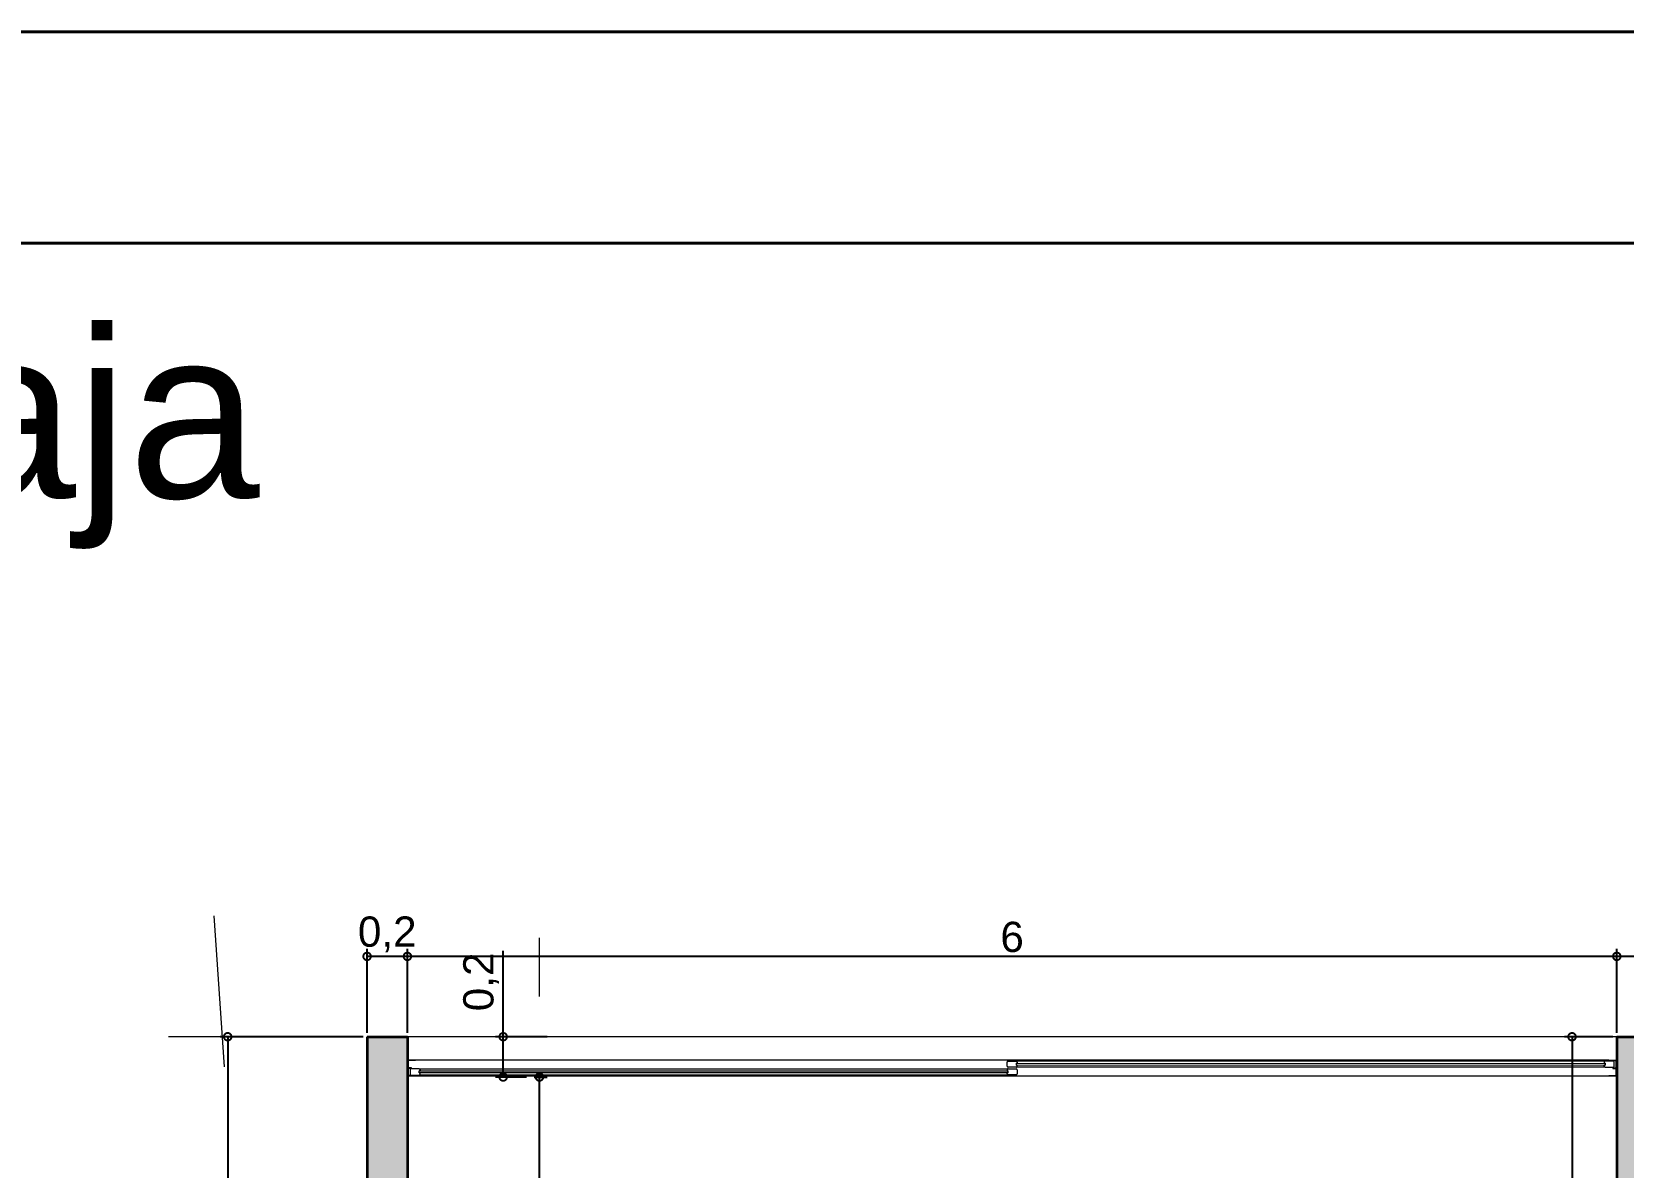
# Model space of a CAD drawing. Header units: millimetres. Extents: x 110427 to 125914, y 76277 to 76441.
# Drawn here: x 114083.5 to 114091.39, y 76344.5 to 76350.13 of the extents above; entities that cross this region are included whole.
import ezdxf

# ---------------------------------------------------------------- set-up
doc = ezdxf.new("R2010")
doc.units = ezdxf.units.MM
doc.linetypes.add('JIS_02_0.7', pattern=[1.35, 0.75, -0.6])
for name, color, linetype, lineweight in [('02_CIVIL_EXIST', 250, 'Continuous', 30), ('04_CIVIL A CONSTRUIR', 250, 'Continuous', 35), ('06_CIVIL VISTAS GRUESA', 244, 'Continuous', 13), ('07_CIVIL VISTAS MEDIA', 143, 'Continuous', 9), ('08_CIVIL VISTAS FINO', 251, 'Continuous', 5), ('09_CIVIL PROYECCIONES', 230, 'JIS_02_0.7', 5), ('12_HATCH', 8, 'Continuous', 9), ('12_TEXTOS', 4, 'Continuous', 40), ('13_COTAS', 8, 'Continuous', 9)]:
    doc.layers.add(name, color=color, linetype=linetype, lineweight=lineweight)
doc.styles.add('Swis721 BT', font='swiss.ttf')
doc.dimstyles.new('ISO-23', dxfattribs={"dimscale": 0.03, "dimtxt": 5, "dimasz": 2.5, "dimexe": 1.25, "dimexo": 0.625, "dimtad": 1, "dimtxsty": 'Swis721 BT', "dimblk": 'DOTSMALL', "dimcen": 2.5, "dimclrt": 150, "dimadec": 0, "dimazin": 0, "dimtfac": 1, "dimtmove": 0, "dimatfit": 3, "dimfxl": 0, "dimarcsym": 0})

# ---------------------------------------------------------------- blocks, each defined once
blk = doc.blocks.new('_DotSmall')
at = {"color": 0, "linetype": 'ByBlock', "const_width": 0.5}
blk.add_lwpolyline([(-0.0625, 0, 1), (0.0625, 0, 1)], format="xyb", close=True, dxfattribs=at)
blk = doc.blocks.new('*D550')
at = {"layer": '13_COTAS', "color": 0, "lineweight": -2}
for p, q in [((114085.9912, 76344.9494), (114086.0557, 76344.9494)), ((114086.0182, 76338.9492), (114086.0182, 76344.9494)), ((114085.965, 76338.9492), (114086.0557, 76338.9492))]:
    blk.add_line(p, q, dxfattribs=at)
at = {"layer": 'Defpoints', "color": 0}
for p in [(114085.9724, 76344.9494), (114086.0182, 76344.9494), (114085.9462, 76338.9492)]:
    blk.add_point(p, dxfattribs=at)
at = {"layer": '13_COTAS', "color": 0, "lineweight": -2, "xscale": 0.075, "yscale": 0.075, "zscale": 0.075}
for p, rotation in [((114086.0182, 76344.9494), 90), ((114086.0182, 76338.9492), 270)]:
    blk.add_blockref('_DotSmall', p, dxfattribs=dict(at, rotation=rotation))
at = {"layer": '13_COTAS', "color": 150, "insert": (114085.9223, 76341.9493), "char_height": 0.15, "attachment_point": 5, "rotation": 90, "style": 'Swis721 BT'}
blk.add_mtext('6', dxfattribs=at)
blk = doc.blocks.new('*D570')
at = {"layer": '13_COTAS', "color": 0, "lineweight": -2}
for p, q in [((114085.8382, 76345.1493), (114085.8382, 76345.5751)), ((114086.0565, 76345.1493), (114085.8007, 76345.1493)), ((114085.8382, 76344.9494), (114085.8382, 76345.1493)), ((114085.9537, 76344.9494), (114085.8007, 76344.9494))]:
    blk.add_line(p, q, dxfattribs=at)
at = {"layer": 'Defpoints', "color": 0}
for p in [(114085.8382, 76345.1493), (114086.0753, 76345.1493), (114085.9724, 76344.9494)]:
    blk.add_point(p, dxfattribs=at)
at = {"layer": '13_COTAS', "color": 0, "lineweight": -2, "xscale": 0.075, "yscale": 0.075, "zscale": 0.075}
for p, rotation in [((114085.8382, 76345.1493), 90), ((114085.8382, 76344.9494), 270)]:
    blk.add_blockref('_DotSmall', p, dxfattribs=dict(at, rotation=rotation))
at = {"layer": '13_COTAS', "color": 150, "insert": (114085.729, 76345.4213), "char_height": 0.15, "attachment_point": 5, "rotation": 90, "style": 'Swis721 BT'}
blk.add_mtext('0,2', dxfattribs=at)
blk = doc.blocks.new('*D587')
at = {"layer": '06_CIVIL VISTAS GRUESA', "color": 0, "lineweight": -2}
for p, q in [((114091.363, 76345.1681), (114091.363, 76345.5852)), ((114093.323, 76345.1681), (114093.323, 76345.5852)), ((114093.323, 76345.5477), (114091.363, 76345.5477))]:
    blk.add_line(p, q, dxfattribs=at)
at = {"layer": 'Defpoints', "color": 0}
for p in [(114091.363, 76345.5477), (114091.363, 76345.1493), (114093.323, 76345.1493)]:
    blk.add_point(p, dxfattribs=at)
at = {"layer": '06_CIVIL VISTAS GRUESA', "color": 0, "lineweight": -2, "xscale": 0.075, "yscale": 0.075, "zscale": 0.075}
for p, rotation in [((114091.363, 76345.5477), 180.000001058369), ((114093.323, 76345.5477), 1.058368992445935e-06)]:
    blk.add_blockref('_DotSmall', p, dxfattribs=dict(at, rotation=rotation))
at = {"layer": '06_CIVIL VISTAS GRUESA', "color": 150, "insert": (114092.343, 76345.6568), "char_height": 0.15, "attachment_point": 5, "rotation": 0, "style": 'Swis721 BT'}
blk.add_mtext('1,96', dxfattribs=at)
blk = doc.blocks.new('*D588')
at = {"layer": '06_CIVIL VISTAS GRUESA', "color": 0, "lineweight": -2}
for p, q in [((114085.363, 76345.1681), (114085.363, 76345.5852)), ((114091.363, 76345.1681), (114091.363, 76345.5852)), ((114091.363, 76345.5477), (114085.363, 76345.5477))]:
    blk.add_line(p, q, dxfattribs=at)
at = {"layer": 'Defpoints', "color": 0}
for p in [(114085.363, 76345.5477), (114085.363, 76345.1493), (114091.363, 76345.1493)]:
    blk.add_point(p, dxfattribs=at)
at = {"layer": '06_CIVIL VISTAS GRUESA', "color": 0, "lineweight": -2, "xscale": 0.075, "yscale": 0.075, "zscale": 0.075, "rotation": 180}
blk.add_blockref('_DotSmall', (114085.363, 76345.5477), dxfattribs=at)
at = {"layer": '06_CIVIL VISTAS GRUESA', "color": 0, "lineweight": -2, "xscale": 0.075, "yscale": 0.075, "zscale": 0.075}
blk.add_blockref('_DotSmall', (114091.363, 76345.5477), dxfattribs=at)
at = {"layer": '06_CIVIL VISTAS GRUESA', "color": 150, "insert": (114088.363, 76345.6435), "char_height": 0.15, "attachment_point": 5, "style": 'Swis721 BT'}
blk.add_mtext('6', dxfattribs=at)
blk = doc.blocks.new('*D589')
at = {"layer": '06_CIVIL VISTAS GRUESA', "color": 0, "lineweight": -2}
for p, q in [((114085.163, 76345.1681), (114085.163, 76345.5852)), ((114085.363, 76345.1681), (114085.363, 76345.5852)), ((114085.363, 76345.5477), (114085.163, 76345.5477))]:
    blk.add_line(p, q, dxfattribs=at)
at = {"layer": 'Defpoints', "color": 0}
for p in [(114085.163, 76345.5477), (114085.163, 76345.1493), (114085.363, 76345.1493)]:
    blk.add_point(p, dxfattribs=at)
at = {"layer": '06_CIVIL VISTAS GRUESA', "color": 0, "lineweight": -2, "xscale": 0.075, "yscale": 0.075, "zscale": 0.075}
for p, rotation in [((114085.163, 76345.5477), 179.9999896279842), ((114085.363, 76345.5477), 359.9999896279842)]:
    blk.add_blockref('_DotSmall', p, dxfattribs=dict(at, rotation=rotation))
at = {"layer": '06_CIVIL VISTAS GRUESA', "color": 150, "insert": (114085.263, 76345.6568), "char_height": 0.15, "attachment_point": 5, "rotation": 359.99999, "style": 'Swis721 BT'}
blk.add_mtext('0,2', dxfattribs=at)
blk = doc.blocks.new('*D590')
at = {"layer": '06_CIVIL VISTAS GRUESA', "color": 0, "lineweight": -2}
for p, q in [((114085.1442, 76345.1493), (114084.4339, 76345.1493)), ((114084.4714, 76345.1493), (114084.4714, 76338.7493)), ((114085.1442, 76338.7493), (114084.4339, 76338.7493))]:
    blk.add_line(p, q, dxfattribs=at)
at = {"layer": 'Defpoints', "color": 0}
for p in [(114085.163, 76345.1493), (114084.4714, 76338.7493), (114085.163, 76338.7493)]:
    blk.add_point(p, dxfattribs=at)
at = {"layer": '06_CIVIL VISTAS GRUESA', "color": 0, "lineweight": -2, "xscale": 0.075, "yscale": 0.075, "zscale": 0.075}
for p, rotation in [((114084.4714, 76345.1493), 90), ((114084.4714, 76338.7493), 270)]:
    blk.add_blockref('_DotSmall', p, dxfattribs=dict(at, rotation=rotation))
at = {"layer": '06_CIVIL VISTAS GRUESA', "color": 150, "insert": (114084.3622, 76341.9493), "char_height": 0.15, "attachment_point": 5, "rotation": 90, "style": 'Swis721 BT'}
blk.add_mtext('6,4', dxfattribs=at)
blk = doc.blocks.new('*D601')
at = {"layer": '13_COTAS', "color": 0, "lineweight": -2}
for p, q in [((114091.3442, 76345.1493), (114091.1035, 76345.1493)), ((114091.141, 76345.1493), (114091.141, 76341.5492)), ((114091.3442, 76341.5492), (114091.1035, 76341.5492))]:
    blk.add_line(p, q, dxfattribs=at)
at = {"layer": 'Defpoints', "color": 0}
for p in [(114091.363, 76345.1493), (114091.141, 76341.5492), (114091.363, 76341.5492)]:
    blk.add_point(p, dxfattribs=at)
at = {"layer": '13_COTAS', "color": 0, "lineweight": -2, "xscale": 0.075, "yscale": 0.075, "zscale": 0.075}
for p, rotation in [((114091.141, 76345.1493), 90), ((114091.141, 76341.5492), 270)]:
    blk.add_blockref('_DotSmall', p, dxfattribs=dict(at, rotation=rotation))
at = {"layer": '13_COTAS', "color": 150, "insert": (114091.0499, 76343.3493), "char_height": 0.12, "attachment_point": 5, "rotation": 90, "style": 'Swis721 BT'}
blk.add_mtext('3,6', dxfattribs=at)

msp = doc.modelspace()

# ---------------------------------------------------------------- hatches: boundary and pattern name
at = {"layer": '12_HATCH'}
h = msp.add_hatch(color=1, dxfattribs=at)
h.dxf.hatch_style = 1
h.paths.add_polyline_path([(114085.363, 76345.1493), (114085.163, 76345.1493), (114085.163, 76338.7493), (114085.363, 76338.7493)])
h = msp.add_hatch(color=1, dxfattribs=at)
h.dxf.hatch_style = 1
h.paths.add_polyline_path([(114091.523, 76344.8493), (114093.323, 76344.8493), (114093.323, 76345.1493), (114091.363, 76345.1493), (114091.363, 76341.5492), (114092.123, 76341.5492), (114092.123, 76341.7092), (114091.523, 76341.7092)])

# ---------------------------------------------------------------- linework, layer by layer
at = {"layer": '02_CIVIL_EXIST', "lineweight": 40}
for points in [[(114075.2037, 76350.1329), (114119.2165, 76350.1329), (114119.2165, 76319.0095), (114075.2037, 76319.0095)], [(114077.8235, 76349.085), (114118.1686, 76349.085), (114118.1686, 76320.0575), (114077.8235, 76320.0575)]]:
    msp.add_lwpolyline(points, close=True, dxfattribs=at)
at = {"layer": '04_CIVIL A CONSTRUIR'}
for p, q in [((114085.163, 76345.1493), (114085.163, 76338.7493)), ((114085.163, 76345.1493), (114085.363, 76345.1493)), ((114085.363, 76345.1493), (114085.363, 76338.7493)), ((114091.363, 76345.1493), (114091.363, 76341.5492)), ((114091.363, 76345.1493), (114093.323, 76345.1493))]:
    msp.add_line(p, q, dxfattribs=at)
at = {"layer": '07_CIVIL VISTAS MEDIA'}
for p, q in [((114085.403, 76345.0338), (114085.363, 76345.0338)), ((114091.323, 76345.0338), (114085.3631, 76345.0338)), ((114085.366, 76345.0298), (114085.366, 76344.9963)), ((114085.403, 76345.0308), (114085.367, 76345.0308)), ((114085.403, 76345.0338), (114085.403, 76345.0308)), ((114088.338, 76345.0034), (114088.338, 76345.0237)), ((114088.3429, 76345.0286), (114088.3831, 76345.0286)), ((114091.3048, 76345.0281), (114088.3831, 76345.0286)), ((114088.3831, 76345.0184), (114088.387, 76345.0184)), ((114088.3831, 76345.0184), (114088.3831, 76345.0087)), ((114088.387, 76345.0087), (114088.3831, 76345.0087)), ((114088.384, 76345.0176), (114091.3039, 76345.0171)), ((114088.384, 76345.0176), (114088.384, 76345.0096)), ((114088.384, 76345.0096), (114091.3039, 76345.0091)), ((114088.388, 76345.0237), (114088.388, 76345.0194)), ((114088.388, 76345.0034), (114088.388, 76345.0077)), ((114091.2999, 76345.0232), (114091.2999, 76345.0189)), ((114091.2999, 76345.0029), (114091.2999, 76345.0072)), ((114091.3048, 76345.0179), (114091.3009, 76345.0179)), ((114091.3009, 76345.0082), (114091.3048, 76345.0082)), ((114091.3039, 76345.0171), (114091.3039, 76345.0091)), ((114091.3451, 76345.028), (114091.3048, 76345.0281)), ((114091.3048, 76345.0179), (114091.3048, 76345.0082)), ((114091.323, 76345.0338), (114091.363, 76345.0338)), ((114091.323, 76345.0338), (114091.323, 76345.0308)), ((114091.323, 76345.0308), (114091.359, 76345.0308)), ((114091.35, 76345.0029), (114091.35, 76345.0232)), ((114091.36, 76344.9963), (114091.36, 76345.0298)), ((114085.4029, 76344.9538), (114085.3629, 76344.9538)), ((114091.363, 76344.9537), (114085.363, 76344.9537)), ((114085.366, 76344.9913), (114085.3659, 76344.9578)), ((114085.4029, 76344.9568), (114085.3669, 76344.9568)), ((114085.383, 76344.9953), (114085.367, 76344.9953)), ((114085.383, 76344.9923), (114085.367, 76344.9923)), ((114085.376, 76344.9847), (114085.376, 76344.9644)), ((114085.4211, 76344.9895), (114085.3808, 76344.9895)), ((114085.3808, 76344.9595), (114085.4211, 76344.9595)), ((114085.383, 76344.9923), (114085.383, 76344.9953)), ((114085.4029, 76344.9538), (114085.4029, 76344.9568)), ((114085.4211, 76344.9895), (114088.3428, 76344.9901)), ((114085.425, 76344.9794), (114085.4211, 76344.9794)), ((114085.4211, 76344.9696), (114085.4211, 76344.9794)), ((114085.4211, 76344.9696), (114085.425, 76344.9696)), ((114088.342, 76344.9791), (114085.422, 76344.9785)), ((114085.422, 76344.9705), (114085.422, 76344.9785)), ((114088.3419, 76344.9711), (114085.422, 76344.9705)), ((114085.4226, 76344.9598), (114088.3428, 76344.9601)), ((114085.426, 76344.9846), (114085.426, 76344.9804)), ((114085.426, 76344.9644), (114085.426, 76344.9686)), ((114088.3379, 76344.965), (114088.3379, 76344.9692)), ((114088.338, 76344.9852), (114088.338, 76344.9809)), ((114088.3428, 76344.9702), (114088.3389, 76344.9702)), ((114088.339, 76344.9799), (114088.3428, 76344.9799)), ((114088.3419, 76344.9711), (114088.342, 76344.9791)), ((114088.3831, 76344.9986), (114088.3428, 76344.9986)), ((114088.3428, 76344.9901), (114088.3831, 76344.9901)), ((114088.3428, 76344.9702), (114088.3428, 76344.9799)), ((114088.3831, 76344.9601), (114088.3428, 76344.9601)), ((114091.3048, 76344.9981), (114088.3831, 76344.9986)), ((114088.388, 76344.9852), (114088.388, 76344.9649)), ((114091.3048, 76344.9981), (114091.3451, 76344.998)), ((114091.3229, 76344.9568), (114091.3589, 76344.9568)), ((114091.3229, 76344.9538), (114091.3229, 76344.9568)), ((114091.343, 76344.9953), (114091.359, 76344.9953)), ((114091.343, 76344.9953), (114091.343, 76344.9923)), ((114091.343, 76344.9923), (114091.359, 76344.9923)), ((114091.3599, 76344.9578), (114091.36, 76344.9913))]:
    msp.add_line(p, q, dxfattribs=at)
for centre, radius, start, end in [((114085.367, 76345.0298), 0.001, 89.98597, 179.98598), ((114088.3428, 76345.0237), 0.00488, 89.98597, 179.98598), ((114088.3428, 76345.0034), 0.00488, 179.98598, 269.98597), ((114088.3831, 76345.0237), 0.0049, 359.98598, 89.98597), ((114088.3831, 76345.0034), 0.00488, 269.98597, 359.98598), ((114088.387, 76345.0077), 0.001, 359.98598, 89.98597), ((114091.3048, 76345.0232), 0.0049, 89.98597, 179.98598), ((114091.3009, 76345.0072), 0.001, 89.98597, 179.98598), ((114091.3048, 76345.0029), 0.00488, 179.98598, 269.98597), ((114091.3451, 76345.0232), 0.00488, 359.98598, 89.98597), ((114091.3451, 76345.0029), 0.00488, 269.98597, 359.98598), ((114091.359, 76345.0298), 0.001, 359.98598, 89.98597), ((114085.3669, 76344.9578), 0.001, 179.98598, 269.98597), ((114085.367, 76344.9963), 0.001, 179.98598, 269.98597), ((114085.367, 76344.9913), 0.001, 89.98597, 179.98598), ((114085.3808, 76344.9847), 0.00488, 89.98597, 179.98598), ((114085.3808, 76344.9644), 0.00488, 179.98598, 269.98597), ((114085.4211, 76344.9846), 0.00488, 359.98598, 89.98597), ((114085.4211, 76344.9644), 0.0049, 269.98597, 359.98598), ((114085.425, 76344.9804), 0.001, 269.98597, 359.98598), ((114088.3428, 76344.965), 0.0049, 179.98598, 269.98597), ((114088.3428, 76344.9852), 0.00488, 89.98597, 179.98598), ((114088.339, 76344.9809), 0.001, 179.98598, 269.98597), ((114088.3831, 76344.9852), 0.00488, 359.98598, 89.98597), ((114088.3831, 76344.9649), 0.00488, 269.98597, 359.98598), ((114091.3589, 76344.9578), 0.001, 269.98597, 359.98598), ((114091.359, 76344.9963), 0.001, 269.98597, 359.98598), ((114091.359, 76344.9913), 0.001, 359.98598, 89.98597)]:
    msp.add_arc(centre, radius, start, end, dxfattribs=at)
at = {"layer": '07_CIVIL VISTAS MEDIA', "extrusion": (5.97036e-08, -2.70932e-08, 1)}
msp.add_arc((114088.387, 76345.0194, 0.0047), 0.001, 269.98597, 359.98598, dxfattribs=at)
at = {"layer": '07_CIVIL VISTAS MEDIA', "extrusion": (-5.97168e-08, -2.7064e-08, 1)}
msp.add_arc((114091.3009, 76345.0189, -0.0089), 0.001, 179.98598, 269.98597, dxfattribs=at)
at = {"layer": '07_CIVIL VISTAS MEDIA', "extrusion": (5.97168e-08, 2.7064e-08, 1)}
msp.add_arc((114085.425, 76344.9686, 0.0089), 0.001, 359.98598, 89.98597, dxfattribs=at)
at = {"layer": '07_CIVIL VISTAS MEDIA', "extrusion": (-5.97036e-08, 2.70932e-08, 1)}
msp.add_arc((114088.3389, 76344.9692, -0.0047), 0.001, 89.98597, 179.98598, dxfattribs=at)
at = {"layer": '08_CIVIL VISTAS FINO'}
msp.add_line((114091.363, 76345.1493), (114085.363, 76345.1493), dxfattribs=at)
at = {"layer": '09_CIVIL PROYECCIONES'}
msp.add_line((114109.2278, 76345.1493), (114083.84, 76345.1493), dxfattribs=at)
msp.add_arc((114153.3367, 76349.691), 69.0462, 183.273591, 204.549212, dxfattribs=at)
at = {"layer": '13_COTAS'}
msp.add_line((114086.0182, 76345.3493), (114086.0182, 76345.6396), dxfattribs=at)

# ---------------------------------------------------------------- texts
at = {"layer": '12_TEXTOS', "color": 18, "insert": (114078.315, 76348.66), "char_height": 0.83834, "attachment_point": 1, "style": 'Swis721 BT'}
msp.add_mtext_dynamic_manual_height_columns('Planta  Baja', width=11.373193, gutter_width=10, heights=[0], dxfattribs=at)

# ---------------------------------------------------------------- dimensions: what is measured, and where the dimension line sits
at = {"layer": '06_CIVIL VISTAS GRUESA'}
dim = msp.add_linear_dim(base=(114085.163, 76345.5477), p1=(114085.363, 76345.1493), p2=(114085.163, 76345.1493), angle=179.99999, dimstyle='ISO-23', override={"dimfxl": 100, "dimarcsym": 2}, dxfattribs=at)
dim.commit()
dim.dimension.update_dxf_attribs({"geometry": '*D589', "text_midpoint": (114085.263, 76345.5477), "dimtype": 161})
for p1, p2, distance, picture, middle in [((114091.363, 76345.1493), (114085.363, 76345.1493), -0.3984, '*D588', (114088.363, 76345.6435)), ((114093.323, 76345.1493), (114091.363, 76345.1493), -0.3984, '*D587', (114092.343, 76345.6568)), ((114085.163, 76345.1493), (114085.163, 76338.7493), -0.6916, '*D590', (114084.3622, 76341.9493))]:
    dim = msp.add_aligned_dim(p1=p1, p2=p2, distance=distance, dimstyle='ISO-23', override={"dimfxl": 100, "dimarcsym": 2}, dxfattribs=at)
    dim.commit()
    dim.dimension.update_dxf_attribs({"geometry": picture, "text_midpoint": middle})
at = {"layer": '13_COTAS'}
dim = msp.add_linear_dim(base=(114085.8382, 76345.1493), p1=(114085.9724, 76344.9494), p2=(114086.0753, 76345.1493), angle=90, dimstyle='ISO-23', dxfattribs=at)
dim.commit()
dim.dimension.update_dxf_attribs({"geometry": '*D570', "text_midpoint": (114085.8382, 76345.4213), "dimtype": 160})
dim = msp.add_linear_dim(base=(114091.141, 76341.5492), p1=(114091.363, 76345.1493), p2=(114091.363, 76341.5492), angle=90, dimstyle='ISO-23', override={"dimtxt": 4}, dxfattribs=at)
dim.commit()
dim.dimension.update_dxf_attribs({"geometry": '*D601', "text_midpoint": (114091.0499, 76343.3493)})
dim = msp.add_linear_dim(base=(114086.0182, 76344.9494), p1=(114085.9462, 76338.9492), p2=(114085.9724, 76344.9494), angle=90, dimstyle='ISO-23', dxfattribs=at)
dim.commit()
dim.dimension.update_dxf_attribs({"geometry": '*D550', "text_midpoint": (114085.9223, 76341.9493)})

doc.saveas('drawing.dxf')
